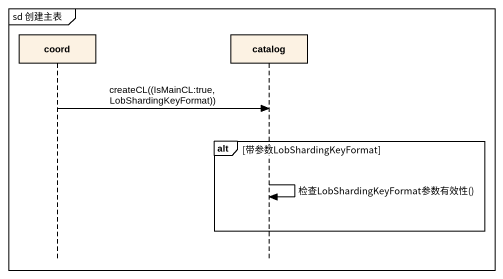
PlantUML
@startuml
mainframe sd 创建主表
hide footbox
participant coord
participant catalog

coord -> catalog : createCL((IsMainCL:true, LobShardingKeyFormat))
alt 带参数LobShardingKeyFormat
  catalog -> catalog : 检查LobShardingKeyFormat参数有效性()
end
@enduml
